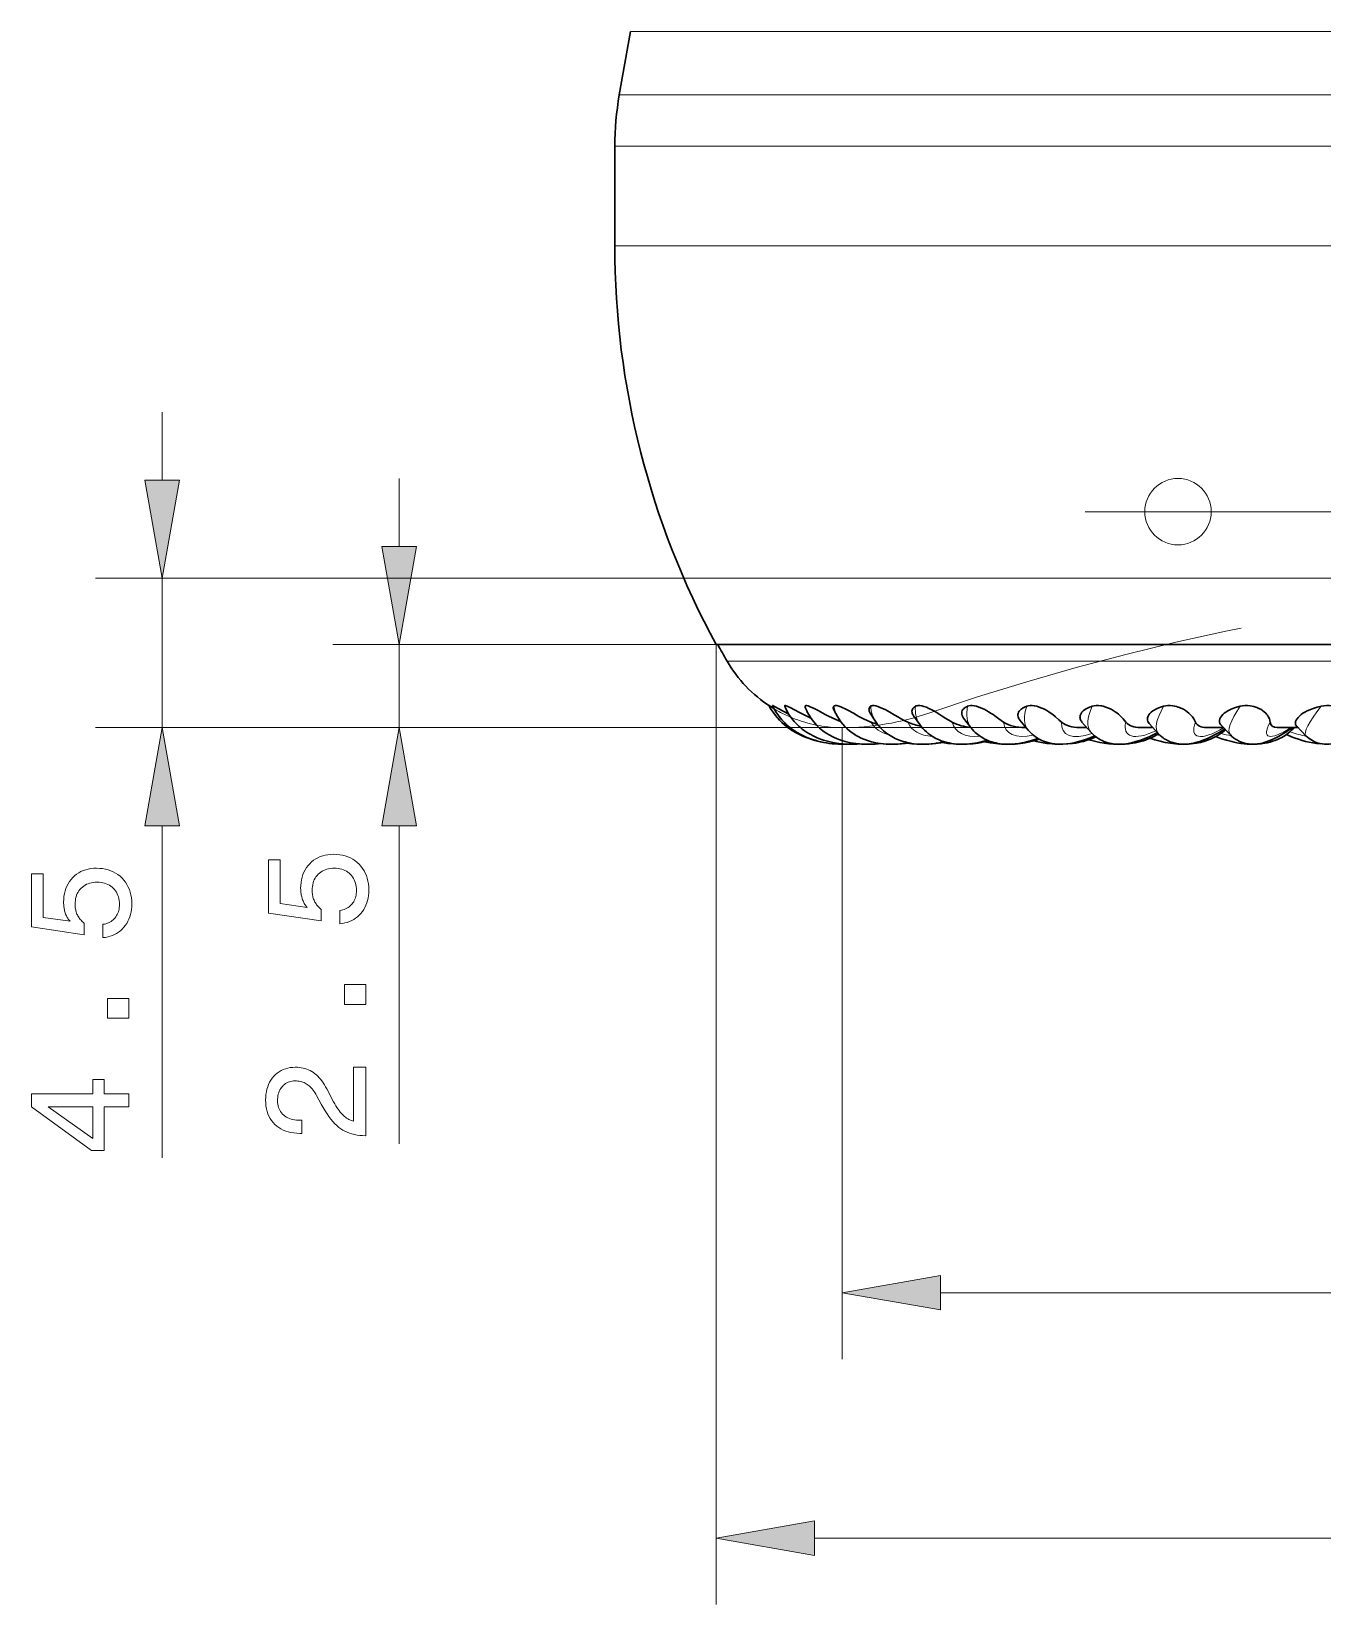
# Model space of a CAD drawing. Extents: x 0 to 420, y 0 to 594.
# Drawn here: x 221.37 to 260.23, y 239.32 to 286.67 of the extents above; entities that cross this region are included whole.
import ezdxf

# ---------------------------------------------------------------- set-up
doc = ezdxf.new("R2010")
doc.units = 0
doc.linetypes.add('DASHDOT', pattern=[18.5, 12, -3, 0.5, -3])
doc.linetypes.add('DASHED', pattern=[15, 12, -3])

msp = doc.modelspace()

# ---------------------------------------------------------------- linework, layer by layer
at = {"lineweight": 30, "ltscale": 0.048477}
msp.add_line((239.4, 286.67), (239.067, 284.76), dxfattribs=at)
at = {"lineweight": 13}
for p, q in [((288.64, 286.67), (239.4, 286.67)), ((288.8, 284.76), (239.067, 284.76)), ((288.864, 283.215), (238.933, 283.215)), ((288.864, 280.215), (238.933, 280.215)), ((272.683, 270.215), (223.306, 270.215)), ((241.983, 268.215), (241.983, 239.32)), ((287.243, 267.715), (242.314, 267.715)), ((251.275, 265.715), (223.306, 265.715)), ((251.275, 265.715), (230.441, 265.715)), ((248.733, 248.707), (296.634, 248.707)), ((244.938, 241.32), (300.429, 241.32))]:
    msp.add_line(p, q, dxfattribs=at)
at = {"lineweight": 30, "ltscale": 0.075}
msp.add_line((238.933, 280.215), (238.933, 283.215), dxfattribs=at)
at = {"lineweight": 13, "ltscale": 0.05114}
for p, q in [((225.306, 273.169), (225.306, 275.215)), ((232.441, 271.169), (232.441, 273.215))]:
    msp.add_line(p, q, dxfattribs=at)
at = {"linetype": 'DASHDOT', "lineweight": 13}
msp.add_line((253.086, 272.215), (291.764, 272.215), dxfattribs=at)
at = {"lineweight": 13, "ltscale": 0.1125}
msp.add_line((225.306, 265.715), (225.306, 270.215), dxfattribs=at)
at = {"lineweight": 13, "ltscale": 0.288544}
msp.add_line((241.983, 268.215), (230.441, 268.215), dxfattribs=at)
at = {"lineweight": 13, "ltscale": 0.0625}
msp.add_line((232.441, 265.715), (232.441, 268.215), dxfattribs=at)
at = {"lineweight": 30}
msp.add_line((287.401, 268.215), (241.983, 268.215), dxfattribs=at)
at = {"lineweight": 30, "ltscale": 0.003645}
msp.add_line((243.604, 266.357), (243.728, 266.281), dxfattribs=at)
at = {"lineweight": 30, "ltscale": 0.002672}
msp.add_line((244.718, 266.205), (244.671, 266.302), dxfattribs=at)
at = {"lineweight": 30, "ltscale": 0.005105}
msp.add_line((245.632, 266.049), (245.532, 266.227), dxfattribs=at)
at = {"lineweight": 30, "ltscale": 0.006904}
msp.add_line((246.768, 265.917), (246.619, 266.15), dxfattribs=at)
at = {"lineweight": 13, "ltscale": 0.475209}
msp.add_line((245.778, 265.715), (245.778, 246.707), dxfattribs=at)
at = {"lineweight": 30, "ltscale": 0.008216}
msp.add_line((248.113, 265.806), (247.923, 266.074), dxfattribs=at)
at = {"lineweight": 30, "ltscale": 0.009134}
msp.add_line((249.653, 265.715), (249.429, 266.004), dxfattribs=at)
at = {"lineweight": 30, "ltscale": 0.00189}
msp.add_line((249.653, 265.715), (249.701, 265.656), dxfattribs=at)
at = {"lineweight": 30, "ltscale": 0.009753}
msp.add_line((251.374, 265.64), (251.125, 265.94), dxfattribs=at)
at = {"lineweight": 30, "ltscale": 0.000885773}
msp.add_line((251.311, 265.715), (251.275, 265.715), dxfattribs=at)
at = {"lineweight": 30, "ltscale": 0.0055}
msp.add_line((253.141, 265.715), (252.921, 265.715), dxfattribs=at)
at = {"lineweight": 30, "ltscale": 0.010129}
msp.add_line((253.26, 265.58), (252.993, 265.884), dxfattribs=at)
at = {"lineweight": 30, "ltscale": 0.009494}
msp.add_line((255.126, 265.715), (254.746, 265.715), dxfattribs=at)
at = {"lineweight": 30, "ltscale": 0.010313}
msp.add_line((255.295, 265.533), (255.015, 265.836), dxfattribs=at)
at = {"lineweight": 30, "ltscale": 0.012954}
msp.add_line((257.252, 265.715), (256.734, 265.715), dxfattribs=at)
at = {"lineweight": 30, "ltscale": 0.010342}
msp.add_line((257.459, 265.497), (257.174, 265.797), dxfattribs=at)
at = {"lineweight": 30, "ltscale": 0.015777}
msp.add_line((259.497, 265.715), (258.866, 265.715), dxfattribs=at)
at = {"lineweight": 30, "ltscale": 0.002924}
msp.add_line((259.497, 265.715), (259.38, 265.715), dxfattribs=at)
at = {"lineweight": 30, "ltscale": 0.010237}
msp.add_line((259.735, 265.472), (259.449, 265.765), dxfattribs=at)
at = {"lineweight": 30, "ltscale": 0.000507502}
msp.add_line((257.025, 265.445), (257.043, 265.438), dxfattribs=at)
at = {"lineweight": 30, "ltscale": 0.004198}
msp.add_line((259.147, 265.508), (259.302, 265.442), dxfattribs=at)
at = {"lineweight": 13, "ltscale": 0.249814}
msp.add_line((225.306, 252.768), (225.306, 262.761), dxfattribs=at)
at = {"lineweight": 13, "ltscale": 0.239351}
msp.add_line((232.441, 253.187), (232.441, 262.761), dxfattribs=at)
at = {"lineweight": 13}
for points in [[(224.786, 273.169), (225.306, 270.215), (225.827, 273.169)], [(231.92, 271.169), (232.441, 268.215), (232.962, 271.169)], [(225.827, 262.761), (225.306, 265.715), (224.786, 262.761)], [(232.962, 262.761), (232.441, 265.715), (231.92, 262.761)], [(230.659, 259.813), (230.659, 260.213), (230.705, 260.222), (230.749, 260.232), (230.79, 260.246), (230.83, 260.262), (230.868, 260.28), (230.903, 260.301), (230.937, 260.324), (230.968, 260.349), (230.998, 260.378), (231.025, 260.408), (231.05, 260.441), (231.072, 260.475), (231.092, 260.512), (231.109, 260.55), (231.124, 260.589), (231.136, 260.631), (231.145, 260.674), (231.151, 260.719), (231.155, 260.766), (231.157, 260.814), (231.155, 260.873), (231.149, 260.93), (231.14, 260.984), (231.127, 261.036), (231.111, 261.086), (231.091, 261.133), (231.067, 261.178), (231.039, 261.221), (231.008, 261.261), (230.973, 261.299), (230.935, 261.334), (230.895, 261.365), (230.853, 261.392), (230.808, 261.416), (230.761, 261.437), (230.711, 261.453), (230.66, 261.466), (230.606, 261.475), (230.549, 261.481), (230.491, 261.482), (230.431, 261.481), (230.373, 261.475), (230.318, 261.466), (230.266, 261.453), (230.216, 261.437), (230.168, 261.417), (230.124, 261.394), (230.081, 261.366), (230.041, 261.336), (230.004, 261.301), (229.969, 261.264), (229.938, 261.224), (229.911, 261.181), (229.887, 261.136), (229.868, 261.089), (229.851, 261.039), (229.839, 260.986), (229.829, 260.931), (229.824, 260.874), (229.822, 260.814), (229.823, 260.779), (229.825, 260.745), (229.828, 260.712), (229.833, 260.679), (229.84, 260.647), (229.847, 260.615), (229.856, 260.584), (229.867, 260.554), (229.879, 260.524), (229.892, 260.495), (229.906, 260.466), (229.922, 260.438), (229.94, 260.411), (229.958, 260.385), (229.978, 260.359), (230, 260.335), (230.022, 260.311), (230.046, 260.287), (230.072, 260.265), (230.098, 260.243), (230.098, 259.899), (228.509, 260.135), (228.509, 261.737), (228.863, 261.737), (228.863, 260.424), (229.67, 260.304), (229.652, 260.326), (229.634, 260.348), (229.618, 260.372), (229.602, 260.396), (229.587, 260.421), (229.573, 260.447), (229.56, 260.474), (229.548, 260.501), (229.536, 260.529), (229.526, 260.558), (229.517, 260.587), (229.508, 260.618), (229.501, 260.648), (229.494, 260.679), (229.489, 260.711), (229.484, 260.743), (229.481, 260.776), (229.478, 260.809), (229.477, 260.843), (229.476, 260.877), (229.479, 260.968), (229.487, 261.055), (229.501, 261.138), (229.52, 261.218), (229.545, 261.294), (229.575, 261.366), (229.611, 261.435), (229.652, 261.501), (229.698, 261.562), (229.751, 261.62), (229.807, 261.674), (229.867, 261.722), (229.93, 261.764), (229.997, 261.801), (230.067, 261.832), (230.141, 261.857), (230.218, 261.877), (230.298, 261.891), (230.382, 261.899), (230.469, 261.902), (230.562, 261.899), (230.651, 261.89), (230.737, 261.875), (230.819, 261.854), (230.897, 261.827), (230.972, 261.794), (231.043, 261.756), (231.11, 261.711), (231.174, 261.66), (231.235, 261.604), (231.29, 261.542), (231.34, 261.477), (231.384, 261.408), (231.422, 261.336), (231.454, 261.26), (231.481, 261.181), (231.501, 261.098), (231.516, 261.011), (231.525, 260.921), (231.528, 260.827), (231.525, 260.743), (231.518, 260.663), (231.506, 260.585), (231.489, 260.511), (231.468, 260.439), (231.442, 260.37), (231.411, 260.304), (231.375, 260.241), (231.334, 260.181), (231.288, 260.124), (231.239, 260.07), (231.187, 260.022), (231.131, 259.978), (231.073, 259.94), (231.012, 259.906), (230.947, 259.878), (230.88, 259.854), (230.809, 259.835), (230.736, 259.821)], [(223.524, 259.394), (223.524, 259.795), (223.57, 259.803), (223.614, 259.814), (223.656, 259.827), (223.695, 259.843), (223.733, 259.861), (223.768, 259.882), (223.802, 259.905), (223.833, 259.931), (223.863, 259.959), (223.89, 259.99), (223.915, 260.022), (223.938, 260.057), (223.957, 260.093), (223.974, 260.131), (223.989, 260.171), (224.001, 260.212), (224.01, 260.255), (224.017, 260.3), (224.021, 260.347), (224.022, 260.396), (224.02, 260.455), (224.015, 260.511), (224.005, 260.566), (223.993, 260.618), (223.976, 260.667), (223.956, 260.715), (223.932, 260.76), (223.904, 260.802), (223.873, 260.843), (223.838, 260.88), (223.801, 260.915), (223.76, 260.946), (223.718, 260.974), (223.673, 260.998), (223.626, 261.018), (223.577, 261.034), (223.525, 261.047), (223.471, 261.056), (223.414, 261.062), (223.356, 261.064), (223.296, 261.062), (223.238, 261.057), (223.183, 261.047), (223.131, 261.035), (223.081, 261.018), (223.034, 260.999), (222.989, 260.975), (222.946, 260.948), (222.906, 260.917), (222.869, 260.883), (222.834, 260.845), (222.803, 260.805), (222.776, 260.763), (222.753, 260.718), (222.733, 260.67), (222.716, 260.62), (222.704, 260.568), (222.695, 260.513), (222.689, 260.455), (222.687, 260.396), (222.688, 260.361), (222.69, 260.327), (222.694, 260.293), (222.698, 260.26), (222.705, 260.228), (222.712, 260.197), (222.721, 260.166), (222.732, 260.135), (222.744, 260.105), (222.757, 260.076), (222.772, 260.048), (222.787, 260.02), (222.805, 259.993), (222.823, 259.966), (222.843, 259.941), (222.865, 259.916), (222.887, 259.892), (222.911, 259.869), (222.937, 259.846), (222.964, 259.824), (222.964, 259.481), (221.374, 259.717), (221.374, 261.319), (221.728, 261.319), (221.728, 260.005), (222.536, 259.885), (222.517, 259.907), (222.499, 259.93), (222.483, 259.953), (222.467, 259.978), (222.452, 260.003), (222.438, 260.028), (222.425, 260.055), (222.413, 260.082), (222.402, 260.11), (222.391, 260.139), (222.382, 260.169), (222.373, 260.199), (222.366, 260.23), (222.359, 260.261), (222.354, 260.292), (222.35, 260.325), (222.346, 260.357), (222.344, 260.391), (222.342, 260.424), (222.342, 260.459), (222.344, 260.549), (222.353, 260.636), (222.366, 260.72), (222.385, 260.799), (222.41, 260.875), (222.44, 260.948), (222.476, 261.017), (222.517, 261.082), (222.564, 261.144), (222.616, 261.202), (222.672, 261.255), (222.732, 261.303), (222.795, 261.345), (222.862, 261.382), (222.932, 261.413), (223.006, 261.438), (223.083, 261.458), (223.163, 261.472), (223.247, 261.481), (223.335, 261.483), (223.427, 261.48), (223.516, 261.471), (223.602, 261.456), (223.684, 261.436), (223.762, 261.409), (223.837, 261.376), (223.908, 261.337), (223.975, 261.292), (224.039, 261.242), (224.1, 261.185), (224.156, 261.124), (224.205, 261.059), (224.249, 260.99), (224.287, 260.918), (224.32, 260.842), (224.346, 260.762), (224.367, 260.679), (224.381, 260.592), (224.39, 260.502), (224.393, 260.408), (224.391, 260.325), (224.383, 260.244), (224.371, 260.167), (224.355, 260.092), (224.333, 260.021), (224.307, 259.952), (224.276, 259.886), (224.24, 259.823), (224.199, 259.762), (224.154, 259.705), (224.104, 259.652), (224.052, 259.603), (223.996, 259.56), (223.938, 259.521), (223.877, 259.488), (223.812, 259.459), (223.745, 259.435), (223.674, 259.417), (223.601, 259.403)], [(231.441, 257.386), (230.798, 257.386), (230.798, 257.983), (231.441, 257.983)], [(224.306, 256.968), (223.663, 256.968), (223.663, 257.564), (224.306, 257.564)], [(231.441, 253.433), (231.429, 253.433), (231.341, 253.435), (231.257, 253.441), (231.175, 253.452), (231.096, 253.466), (231.02, 253.485), (230.948, 253.508), (230.878, 253.534), (230.811, 253.565), (230.747, 253.601), (230.686, 253.64), (230.626, 253.684), (230.566, 253.736), (230.507, 253.794), (230.448, 253.858), (230.389, 253.93), (230.329, 254.008), (230.27, 254.092), (230.212, 254.184), (230.153, 254.281), (230.094, 254.386), (229.955, 254.641), (229.93, 254.686), (229.904, 254.728), (229.878, 254.768), (229.851, 254.805), (229.823, 254.84), (229.795, 254.872), (229.766, 254.902), (229.736, 254.929), (229.706, 254.954), (229.676, 254.976), (229.644, 254.996), (229.612, 255.014), (229.578, 255.03), (229.543, 255.044), (229.507, 255.055), (229.47, 255.065), (229.432, 255.072), (229.393, 255.078), (229.353, 255.081), (229.312, 255.082), (229.265, 255.08), (229.22, 255.075), (229.177, 255.067), (229.136, 255.056), (229.097, 255.041), (229.059, 255.023), (229.023, 255.002), (228.99, 254.977), (228.957, 254.949), (228.927, 254.918), (228.899, 254.885), (228.875, 254.849), (228.853, 254.81), (228.833, 254.77), (228.817, 254.727), (228.804, 254.682), (228.794, 254.635), (228.787, 254.586), (228.782, 254.535), (228.781, 254.481), (228.783, 254.428), (228.788, 254.377), (228.797, 254.328), (228.81, 254.282), (228.827, 254.238), (228.848, 254.196), (228.872, 254.157), (228.899, 254.119), (228.931, 254.084), (228.966, 254.052), (229.005, 254.022), (229.046, 253.995), (229.09, 253.972), (229.137, 253.951), (229.187, 253.934), (229.239, 253.92), (229.294, 253.909), (229.352, 253.901), (229.413, 253.896), (229.476, 253.895), (229.512, 253.895), (229.512, 253.503), (229.451, 253.503), (229.358, 253.505), (229.269, 253.514), (229.184, 253.527), (229.103, 253.546), (229.026, 253.57), (228.953, 253.6), (228.884, 253.635), (228.818, 253.675), (228.757, 253.721), (228.7, 253.773), (228.647, 253.828), (228.6, 253.888), (228.558, 253.952), (228.522, 254.019), (228.492, 254.09), (228.467, 254.165), (228.447, 254.244), (228.433, 254.327), (228.425, 254.414), (228.422, 254.504), (228.425, 254.591), (228.432, 254.674), (228.445, 254.755), (228.462, 254.831), (228.484, 254.904), (228.511, 254.974), (228.543, 255.041), (228.58, 255.104), (228.622, 255.164), (228.669, 255.22), (228.72, 255.272), (228.774, 255.318), (228.831, 255.359), (228.891, 255.395), (228.954, 255.425), (229.02, 255.449), (229.09, 255.468), (229.162, 255.482), (229.238, 255.49), (229.316, 255.493), (229.377, 255.491), (229.437, 255.486), (229.495, 255.478), (229.552, 255.467), (229.607, 255.453), (229.66, 255.435), (229.712, 255.414), (229.763, 255.39), (229.812, 255.363), (229.859, 255.333), (229.905, 255.299), (229.95, 255.262), (229.993, 255.221), (230.036, 255.178), (230.077, 255.13), (230.116, 255.08), (230.155, 255.026), (230.192, 254.968), (230.228, 254.908), (230.263, 254.844), (230.391, 254.591), (230.429, 254.521), (230.465, 254.455), (230.501, 254.393), (230.536, 254.335), (230.57, 254.281), (230.604, 254.231), (230.637, 254.186), (230.669, 254.144), (230.7, 254.106), (230.731, 254.073), (230.762, 254.043), (230.793, 254.014), (230.825, 253.988), (230.858, 253.964), (230.892, 253.943), (230.926, 253.923), (230.961, 253.905), (230.997, 253.89), (231.033, 253.877), (231.07, 253.865), (231.07, 255.493), (231.441, 255.493)], [(224.306, 254.305), (223.564, 254.305), (223.564, 252.987), (223.185, 252.987), (221.374, 254.301), (221.374, 254.693), (223.219, 254.693), (223.219, 255.121), (223.564, 255.121), (223.564, 254.693), (224.306, 254.693)], [(223.219, 253.35), (223.219, 254.305), (221.876, 254.305)], [(248.733, 249.228), (245.778, 248.707), (248.733, 248.186)], [(244.938, 241.841), (241.983, 241.32), (244.938, 240.799)]]:
    msp.add_lwpolyline(points, close=True, dxfattribs=at)
at = {"lineweight": 30}
for points in [[(243.571, 266.38), (243.629, 266.276), (243.694, 266.176), (243.764, 266.083), (243.827, 266.008), (243.894, 265.936), (243.964, 265.867), (244.037, 265.803), (244.112, 265.742), (244.191, 265.684), (244.272, 265.63), (244.374, 265.569), (244.492, 265.506), (244.614, 265.449)], [(243.681, 266.375), (243.68, 266.377), (243.68, 266.378), (243.681, 266.379), (243.681, 266.379), (243.683, 266.38), (243.684, 266.38), (243.69, 266.378), (243.721, 266.365), (243.761, 266.344), (243.871, 266.283), (243.999, 266.212), (244.169, 266.124)], [(243.681, 266.375), (243.723, 266.29), (243.766, 266.215), (243.8, 266.16), (243.836, 266.106), (243.875, 266.054), (243.915, 266.003), (243.959, 265.952), (244.005, 265.902), (244.049, 265.857), (244.094, 265.814), (244.141, 265.772), (244.19, 265.732), (244.244, 265.689), (244.3, 265.649), (244.369, 265.602), (244.441, 265.558), (244.514, 265.517), (244.589, 265.479), (244.634, 265.458)], [(244.047, 266.36), (244.045, 266.366), (244.044, 266.371), (244.046, 266.375), (244.049, 266.378), (244.053, 266.379), (244.06, 266.38), (244.074, 266.378), (244.091, 266.372), (244.121, 266.361), (244.157, 266.345), (244.214, 266.317), (244.341, 266.25), (244.487, 266.171), (244.674, 266.076), (244.834, 266.002)], [(244.047, 266.36), (244.082, 266.281), (244.126, 266.195), (244.175, 266.113), (244.232, 266.028), (244.295, 265.946), (244.333, 265.902), (244.373, 265.858), (244.42, 265.809), (244.47, 265.762), (244.522, 265.717), (244.575, 265.674), (244.643, 265.623), (244.705, 265.581), (244.768, 265.542), (244.833, 265.504), (244.899, 265.469)], [(244.659, 266.357), (244.662, 266.368), (244.67, 266.375), (244.683, 266.379), (244.697, 266.38), (244.713, 266.378), (244.75, 266.369), (244.796, 266.352), (244.832, 266.336), (244.913, 266.298), (245.051, 266.226), (245.263, 266.113), (245.366, 266.06), (245.477, 266.006), (245.583, 265.958), (245.729, 265.897)], [(245.523, 266.357), (245.514, 266.34), (245.509, 266.32), (245.508, 266.299), (245.511, 266.283), (245.515, 266.266), (245.522, 266.247), (245.532, 266.227)], [(245.523, 266.357), (245.534, 266.368), (245.551, 266.376), (245.573, 266.379), (245.591, 266.379), (245.613, 266.377), (245.641, 266.371), (245.674, 266.362), (245.733, 266.34), (245.798, 266.312), (245.845, 266.29), (245.942, 266.24), (246.115, 266.146), (246.282, 266.055), (246.436, 265.975), (246.509, 265.94), (246.643, 265.882)], [(246.633, 266.357), (246.613, 266.338), (246.598, 266.316), (246.588, 266.293), (246.583, 266.267), (246.584, 266.243), (246.589, 266.217), (246.598, 266.191), (246.607, 266.171), (246.619, 266.15)], [(246.633, 266.357), (246.65, 266.367), (246.67, 266.375), (246.694, 266.379), (246.716, 266.38), (246.739, 266.378), (246.793, 266.369), (246.853, 266.352), (246.922, 266.326), (246.992, 266.295), (247.067, 266.258), (247.14, 266.219), (247.209, 266.181), (247.342, 266.104), (247.472, 266.029), (247.534, 265.994), (247.646, 265.933), (247.752, 265.882)], [(247.98, 266.357), (247.959, 266.345), (247.94, 266.331), (247.919, 266.311), (247.902, 266.29), (247.889, 266.267), (247.878, 266.238), (247.875, 266.207), (247.878, 266.175), (247.887, 266.142), (247.902, 266.108), (247.923, 266.074)], [(247.98, 266.357), (248.002, 266.367), (248.029, 266.375), (248.059, 266.379), (248.084, 266.38), (248.111, 266.378), (248.171, 266.37), (248.238, 266.352), (248.31, 266.327), (248.383, 266.295), (248.458, 266.258), (248.531, 266.219), (248.6, 266.179), (248.665, 266.14), (248.786, 266.064), (248.896, 265.994), (248.984, 265.94), (249.086, 265.882)], [(249.55, 266.357), (249.521, 266.344), (249.494, 266.329), (249.462, 266.308), (249.434, 266.285), (249.412, 266.26), (249.391, 266.228), (249.379, 266.193), (249.373, 266.158), (249.375, 266.121), (249.385, 266.084), (249.403, 266.044), (249.429, 266.004)], [(249.55, 266.357), (249.59, 266.37), (249.638, 266.378), (249.692, 266.379), (249.751, 266.373), (249.82, 266.359), (249.893, 266.336), (249.969, 266.306), (250.045, 266.271), (250.116, 266.233), (250.183, 266.194), (250.265, 266.141), (250.316, 266.107), (250.408, 266.042), (250.491, 265.982), (250.565, 265.928), (250.634, 265.882)], [(251.329, 266.357), (251.265, 266.331), (251.208, 266.302), (251.183, 266.286), (251.16, 266.269), (251.128, 266.24), (251.103, 266.209), (251.083, 266.176), (251.071, 266.142), (251.065, 266.108), (251.065, 266.076), (251.07, 266.044), (251.08, 266.012), (251.096, 265.981)], [(251.329, 266.357), (251.378, 266.37), (251.432, 266.378), (251.493, 266.379), (251.558, 266.373), (251.632, 266.359), (251.708, 266.336), (251.786, 266.306), (251.862, 266.27), (251.931, 266.233), (251.994, 266.193), (252.071, 266.141), (252.117, 266.106), (252.199, 266.04), (252.298, 265.953), (252.382, 265.882)], [(253.302, 266.357), (253.258, 266.343), (253.216, 266.328), (253.164, 266.305), (253.116, 266.281), (253.074, 266.254), (253.03, 266.22), (252.993, 266.183), (252.965, 266.145), (252.955, 266.125), (252.946, 266.105), (252.939, 266.085), (252.935, 266.065), (252.932, 266.037), (252.934, 266.009), (252.939, 265.981)], [(253.302, 266.357), (253.358, 266.37), (253.42, 266.378), (253.486, 266.379), (253.557, 266.373), (253.596, 266.367), (253.635, 266.359), (253.714, 266.336), (253.793, 266.306), (253.868, 266.269), (253.934, 266.232), (253.994, 266.193), (254.044, 266.156), (254.089, 266.119), (254.134, 266.078), (254.174, 266.039), (254.229, 265.98), (254.274, 265.927), (254.313, 265.882)], [(255.45, 266.357), (255.352, 266.328), (255.305, 266.311), (255.26, 266.293), (255.22, 266.274), (255.183, 266.255), (255.127, 266.22), (255.079, 266.183), (255.038, 266.145), (255.006, 266.105), (254.983, 266.064), (254.972, 266.036), (254.965, 266.009), (254.961, 265.981)], [(255.45, 266.357), (255.513, 266.37), (255.581, 266.378), (255.654, 266.379), (255.729, 266.373), (255.783, 266.364), (255.837, 266.352), (255.891, 266.336), (255.932, 266.321), (255.971, 266.305), (256.045, 266.268), (256.108, 266.231), (256.163, 266.191), (256.211, 266.152), (256.243, 266.122), (256.271, 266.093), (256.317, 266.038), (256.357, 265.979), (256.378, 265.944), (256.411, 265.882)], [(257.755, 266.357), (257.642, 266.327), (257.587, 266.31), (257.535, 266.291), (257.488, 266.272), (257.443, 266.252), (257.379, 266.218), (257.322, 266.183), (257.272, 266.146), (257.229, 266.107), (257.192, 266.065), (257.163, 266.023), (257.144, 265.981)], [(257.755, 266.357), (257.824, 266.37), (257.898, 266.378), (257.975, 266.379), (258.055, 266.373), (258.111, 266.364), (258.167, 266.352), (258.222, 266.335), (258.261, 266.321), (258.299, 266.305), (258.338, 266.286), (258.373, 266.267), (258.431, 266.229), (258.482, 266.19), (258.524, 266.15), (258.55, 266.121), (258.573, 266.092), (258.591, 266.063), (258.607, 266.036), (258.622, 266.006), (258.633, 265.978), (258.644, 265.943), (258.649, 265.921), (258.656, 265.882)], [(260.194, 266.357), (260.071, 266.327), (259.955, 266.292), (259.9, 266.273), (259.848, 266.252), (259.774, 266.219), (259.706, 266.183), (259.644, 266.146), (259.59, 266.107), (259.541, 266.065), (259.5, 266.023), (259.467, 265.981)], [(260.194, 266.357), (260.27, 266.37), (260.349, 266.378), (260.43, 266.379), (260.513, 266.373), (260.571, 266.364), (260.628, 266.351), (260.683, 266.335), (260.736, 266.315), (260.785, 266.291), (260.83, 266.266), (260.879, 266.232), (260.921, 266.196), (260.955, 266.16), (260.982, 266.125), (260.996, 266.101), (261.008, 266.078), (261.024, 266.035), (261.031, 266.005), (261.035, 265.977), (261.036, 265.942), (261.033, 265.911), (261.029, 265.882)], [(249.701, 265.656), (249.741, 265.613), (249.783, 265.572), (249.82, 265.538), (249.859, 265.506), (249.937, 265.449), (249.975, 265.424), (250.049, 265.382), (250.124, 265.345), (250.204, 265.312), (250.282, 265.285), (250.342, 265.268), (250.403, 265.253), (250.465, 265.241), (250.528, 265.231), (250.61, 265.222), (250.684, 265.217), (250.752, 265.215), (250.82, 265.216), (250.891, 265.219), (250.986, 265.227), (251.088, 265.24), (251.179, 265.255), (251.251, 265.27), (251.393, 265.305), (251.47, 265.327), (251.571, 265.359), (251.665, 265.392)], [(251.374, 265.64), (251.433, 265.574), (251.496, 265.514), (251.543, 265.475), (251.59, 265.44), (251.64, 265.406), (251.683, 265.381), (251.726, 265.358), (251.806, 265.32), (251.861, 265.298), (251.932, 265.274), (252.004, 265.255), (252.096, 265.236), (252.176, 265.224), (252.231, 265.219), (252.293, 265.216), (252.354, 265.215), (252.415, 265.216), (252.526, 265.224), (252.642, 265.239), (252.754, 265.259), (252.856, 265.283), (252.967, 265.314), (253.104, 265.359), (253.239, 265.411), (253.374, 265.468)], [(255.036, 265.394), (255.19, 265.345), (255.344, 265.304), (255.5, 265.27), (255.652, 265.244), (255.729, 265.234), (255.81, 265.226), (255.889, 265.22), (255.967, 265.216), (256.044, 265.215), (256.122, 265.216), (256.199, 265.219), (256.278, 265.225), (256.355, 265.234), (256.433, 265.245), (256.502, 265.258), (256.564, 265.271), (256.627, 265.287), (256.689, 265.305), (256.804, 265.344), (256.866, 265.369), (256.926, 265.396), (256.986, 265.425), (257.041, 265.455), (257.091, 265.484), (257.182, 265.546), (257.226, 265.579), (257.27, 265.613), (257.313, 265.651)], [(255.295, 265.533), (255.345, 265.482), (255.399, 265.435), (255.435, 265.408), (255.472, 265.382), (255.517, 265.354), (255.583, 265.319), (255.651, 265.289), (255.724, 265.263), (255.798, 265.243), (255.847, 265.233), (255.906, 265.224), (255.964, 265.218), (256.014, 265.216), (256.064, 265.215), (256.163, 265.22), (256.224, 265.227), (256.284, 265.236), (256.343, 265.247), (256.422, 265.266), (256.486, 265.284), (256.545, 265.302), (256.662, 265.345), (256.776, 265.393), (256.89, 265.447), (257.004, 265.506), (257.118, 265.57), (257.233, 265.639), (257.29, 265.675)], [(257.043, 265.438), (257.195, 265.383), (257.347, 265.335), (257.501, 265.294), (257.577, 265.277), (257.655, 265.261), (257.77, 265.242), (257.876, 265.229), (257.961, 265.221), (258.038, 265.217), (258.116, 265.215), (258.194, 265.216), (258.264, 265.219), (258.384, 265.229), (258.491, 265.244), (258.58, 265.262), (258.656, 265.281), (258.733, 265.303), (258.813, 265.331), (258.879, 265.358), (258.936, 265.384), (259.005, 265.419), (259.056, 265.449), (259.107, 265.481), (259.161, 265.518), (259.201, 265.548), (259.248, 265.587), (259.293, 265.626), (259.335, 265.667), (259.38, 265.715)], [(257.459, 265.497), (257.507, 265.45), (257.559, 265.407), (257.614, 265.368), (257.671, 265.333), (257.733, 265.302), (257.794, 265.276), (257.851, 265.257), (257.928, 265.237), (258.008, 265.223), (258.083, 265.216), (258.169, 265.216), (258.231, 265.219), (258.275, 265.224), (258.363, 265.238), (258.428, 265.252), (258.481, 265.267), (258.541, 265.286), (258.622, 265.315), (258.695, 265.345), (258.804, 265.395), (258.908, 265.449), (259.012, 265.508), (259.161, 265.6), (259.289, 265.685), (259.332, 265.715)], [(259.467, 265.981), (259.441, 265.937), (259.431, 265.916), (259.424, 265.895), (259.419, 265.876), (259.417, 265.857), (259.418, 265.83), (259.423, 265.806), (259.434, 265.784), (259.449, 265.765)], [(259.735, 265.472), (259.78, 265.429), (259.827, 265.39), (259.878, 265.355), (259.93, 265.323), (259.977, 265.299), (260.042, 265.271), (260.105, 265.25), (260.166, 265.235), (260.231, 265.223), (260.295, 265.217), (260.365, 265.215), (260.432, 265.218), (260.501, 265.226), (260.578, 265.241), (260.625, 265.253), (260.713, 265.281), (260.805, 265.318), (260.9, 265.363), (260.988, 265.411), (261.076, 265.463), (261.209, 265.55), (261.345, 265.645), (261.439, 265.714)], [(244.614, 265.449), (244.696, 265.416), (244.779, 265.385), (244.864, 265.356), (244.948, 265.331), (245.031, 265.309), (245.117, 265.288), (245.209, 265.27), (245.299, 265.254), (245.388, 265.241), (245.478, 265.231), (245.568, 265.224), (245.658, 265.218), (245.749, 265.215), (245.84, 265.215), (245.931, 265.217)], [(244.634, 265.458), (244.714, 265.422), (244.795, 265.39), (244.878, 265.361), (244.962, 265.334), (245.047, 265.31), (245.132, 265.289), (245.219, 265.271), (245.306, 265.255), (245.394, 265.242), (245.482, 265.232), (245.571, 265.224), (245.66, 265.218), (245.749, 265.216), (245.839, 265.215), (245.929, 265.217)], [(244.899, 265.469), (244.961, 265.439), (245.025, 265.411), (245.12, 265.373), (245.213, 265.341), (245.294, 265.316), (245.375, 265.295), (245.458, 265.276), (245.542, 265.259), (245.68, 265.238), (245.808, 265.225), (245.88, 265.22), (245.968, 265.216), (246.054, 265.215), (246.14, 265.216), (246.226, 265.22), (246.312, 265.226)], [(245.407, 265.485), (245.472, 265.451), (245.537, 265.419), (245.604, 265.39), (245.709, 265.349), (245.791, 265.322), (245.87, 265.299), (245.95, 265.279), (246.03, 265.262), (246.11, 265.248), (246.19, 265.236), (246.274, 265.227), (246.357, 265.221), (246.44, 265.217), (246.523, 265.215), (246.606, 265.216), (246.689, 265.219), (246.773, 265.224), (246.856, 265.232), (246.942, 265.242)], [(246.151, 265.507), (246.213, 265.47), (246.272, 265.438), (246.332, 265.408), (246.393, 265.381), (246.458, 265.354), (246.539, 265.325), (246.654, 265.291), (246.713, 265.276), (246.787, 265.26), (246.906, 265.239), (247.015, 265.226), (247.104, 265.219), (247.186, 265.216), (247.268, 265.215), (247.352, 265.217), (247.434, 265.221), (247.517, 265.227), (247.6, 265.236), (247.683, 265.247), (247.766, 265.26)], [(247.122, 265.539), (247.17, 265.506), (247.219, 265.474), (247.269, 265.444), (247.322, 265.415), (247.372, 265.39), (247.423, 265.367), (247.52, 265.329), (247.607, 265.3), (247.667, 265.283), (247.727, 265.268), (247.794, 265.253), (247.861, 265.242), (247.929, 265.232), (248.048, 265.221), (248.131, 265.216), (248.21, 265.215), (248.29, 265.216), (248.384, 265.221), (248.491, 265.23), (248.602, 265.245), (248.686, 265.258), (248.765, 265.273), (248.845, 265.29)], [(248.309, 265.586), (248.364, 265.54), (248.421, 265.497), (248.465, 265.467), (248.511, 265.438), (248.593, 265.392), (248.626, 265.376), (248.692, 265.346), (248.756, 265.321), (248.823, 265.298), (248.907, 265.273), (248.992, 265.253), (249.07, 265.239), (249.15, 265.228), (249.227, 265.221), (249.305, 265.216), (249.382, 265.215), (249.461, 265.216), (249.534, 265.22), (249.606, 265.226), (249.684, 265.235), (249.768, 265.247), (249.845, 265.26), (249.921, 265.275), (249.998, 265.293), (250.15, 265.334)], [(248.791, 265.266), (248.957, 265.241), (249.124, 265.225), (249.207, 265.219), (249.291, 265.216), (249.374, 265.215), (249.457, 265.216), (249.54, 265.219), (249.623, 265.224), (249.705, 265.231), (249.787, 265.24), (249.87, 265.252), (249.963, 265.267), (250.046, 265.284), (250.117, 265.3), (250.188, 265.319)], [(250.066, 265.288), (250.233, 265.258), (250.316, 265.246), (250.4, 265.235), (250.483, 265.227), (250.567, 265.221), (250.65, 265.217), (250.734, 265.215), (250.817, 265.215), (250.9, 265.218), (250.983, 265.222), (251.065, 265.229), (251.147, 265.238), (251.284, 265.259), (251.417, 265.285), (251.547, 265.319), (251.627, 265.342), (251.705, 265.369)], [(251.541, 265.317), (251.629, 265.296), (251.78, 265.266), (251.937, 265.242), (252.098, 265.225), (252.178, 265.22), (252.258, 265.216), (252.338, 265.215), (252.419, 265.216), (252.566, 265.223), (252.709, 265.237), (252.804, 265.251), (252.889, 265.266), (252.966, 265.283), (253.042, 265.302), (253.118, 265.324), (253.214, 265.355), (253.303, 265.389), (253.413, 265.437)], [(253.203, 265.351), (253.367, 265.308), (253.534, 265.272), (253.658, 265.25), (253.803, 265.232), (253.947, 265.22), (254.032, 265.216), (254.114, 265.215), (254.197, 265.216), (254.292, 265.221), (254.407, 265.231), (254.516, 265.245), (254.602, 265.26), (254.683, 265.278), (254.763, 265.298), (254.844, 265.322), (254.905, 265.342), (254.967, 265.365), (255.03, 265.391), (255.092, 265.419), (255.152, 265.449), (255.245, 265.501), (255.294, 265.532)], [(253.26, 265.58), (253.322, 265.515), (253.374, 265.469), (253.438, 265.419), (253.503, 265.377), (253.55, 265.35), (253.598, 265.326), (253.654, 265.301), (253.741, 265.27), (253.822, 265.248), (253.878, 265.236), (253.937, 265.227), (254.017, 265.219), (254.072, 265.216), (254.126, 265.215), (254.182, 265.216), (254.252, 265.221), (254.321, 265.229), (254.384, 265.238), (254.446, 265.25), (254.51, 265.264), (254.589, 265.284), (254.686, 265.313), (254.764, 265.339), (254.889, 265.388), (255.017, 265.443), (255.152, 265.508), (255.263, 265.567)]]:
    msp.add_lwpolyline(points, dxfattribs=at)
at = {"lineweight": 13}
msp.add_circle((255.883, 272.215), 1, dxfattribs=at)
at = {"lineweight": 30}
for centre, radius, start, end in [((247.933, 283.215), 9, 170.1162, 180), ((264.065, 280.215), 25.132, 180, 208.5214), ((263.965, 280.215), 25, 208.6854, 210), ((245.778, 269.715), 4, 210, 237.0731), ((244.768, 266.354), 0.11, 178.2161, 208.2481), ((246.185, 266.924), 1.635, 206.0981, 241.6043), ((246.955, 266.798), 1.52, 209.5324, 238.1058), ((247.439, 267.844), 2.117, 247.9285, 253.613), ((247.952, 266.674), 1.405, 212.5802, 233.8172), ((248.484, 267.494), 1.771, 245.5852, 259.1743), ((249.177, 266.56), 1.304, 215.3328, 228.2982), ((249.755, 267.182), 1.463, 242.7569, 265.7018), ((251.362, 266.138), 0.308, 210.4621, 219.8377), ((253.172, 266.047), 0.242, 195.7358, 222.2783), ((255.156, 265.972), 0.195, 177.227, 224.0635), ((257.298, 265.911), 0.17, 155.6362, 222.6523), ((246.052, 268.749), 3.534, 268.0319, 274.1914), ((246.537, 268.768), 3.553, 266.0918, 276.1857), ((247.257, 268.731), 3.516, 264.1257, 278.6505), ((248.206, 268.638), 3.423, 262.0494, 281.3171), ((260.475, 268.242), 3.035, 247.2663, 264.1231)]:
    msp.add_arc(centre, radius, start, end, dxfattribs=at)
at = {"linetype": 'DASHED', "lineweight": 13}
for centre, radius, start, end in [((272.683, 195.535), 74.68, 90, 108.99037), ((245.785, 269.726), 4.013, 238.7501, 249.9174), ((245.778, 273.715), 8, 270, 288.9904), ((245.778, 269.715), 4, 249.9522, 270)]:
    msp.add_arc(centre, radius, start, end, dxfattribs=at)
at = {"lineweight": 13}
for centre, major_axis, ratio, start_param, end_param in [((247.198, 267.394), (2.48, 1.189), 0.620613, 3.046301, 3.14162), ((248.031, 267.394), (2.399, 1.345), 0.58559, 2.940354, 3.141635), ((249.088, 267.394), (2.32, 1.477), 0.545264, 2.841275, 3.141535), ((250.358, 267.394), (2.245, 1.588), 0.5, 2.748554, 3.141654), ((251.83, 267.394), (2.178, 1.679), 0.450208, 2.661525, 3.141528), ((253.492, 267.394), (2.118, 1.754), 0.396339, 2.579443, 3.141627), ((255.327, 267.394), (2.067, 1.814), 0.33888, 2.501549, 3.141552), ((257.319, 267.394), (2.025, 1.861), 0.278353, 2.427099, 3.14162), ((259.451, 267.394), (1.991, 1.897), 0.215304, 2.355376, 3.14155), ((261.702, 267.394), (1.967, 1.922), 0.150306, 2.2857, 3.141629), ((248.348, 266.828), (1.701, 0.953), 0.58559, 3.134496, 3.688675), ((249.448, 266.828), (1.645, 1.047), 0.545264, 3.035417, 3.795405), ((250.758, 266.828), (1.592, 1.126), 0.5, 2.942696, 3.857703), ((252.267, 266.828), (1.544, 1.191), 0.450208, 2.855667, 3.908589), ((253.96, 266.828), (1.502, 1.244), 0.396339, 2.773585, 3.959761), ((255.823, 266.828), (1.466, 1.286), 0.33888, 2.695691, 4.013432), ((257.839, 266.828), (1.436, 1.32), 0.278353, 2.621241, 4.058885), ((259.989, 266.828), (1.412, 1.345), 0.215304, 2.549518, 3.994473), ((254.886, 266.828), (1.673, -1.002), 0.566068, 5.246088, 5.301116), ((256.829, 266.828), (1.618, -1.088), 0.523225, 5.254211, 5.442914), ((258.916, 266.828), (1.568, -1.16), 0.475643, 5.255408, 5.572996)]:
    msp.add_ellipse(centre, major_axis=major_axis, ratio=ratio, start_param=start_param, end_param=end_param, dxfattribs=at)
at = {"lineweight": 30}
for centre, major_axis, ratio, start_param, end_param in [((253.343, 269.025), (-2.83, -3.049), 0.454914, 0.08068, 0.39954), ((255.236, 269.025), (-2.882, -3.119), 0.384366, 0.022393, 0.341252), ((257.287, 269.025), (-2.941, -3.177), 0.316251, 6.249181, 6.568041), ((259.477, 269.025), (-3.006, -3.223), 0.250637, 6.193957, 6.512816), ((261.787, 269.025), (-3.074, -3.259), 0.187563, 6.139452, 6.458311)]:
    msp.add_ellipse(centre, major_axis=major_axis, ratio=ratio, start_param=start_param, end_param=end_param, dxfattribs=at)
at = {"lineweight": 13}
for points in [[(224.786, 273.169), (225.306, 270.215), (224.786, 273.169), (225.827, 273.169)], [(231.92, 271.169), (232.441, 268.215), (231.92, 271.169), (232.962, 271.169)], [(225.827, 262.761), (225.306, 265.715), (225.827, 262.761), (224.786, 262.761)], [(232.962, 262.761), (232.441, 265.715), (232.962, 262.761), (231.92, 262.761)], [(248.733, 249.228), (245.778, 248.707), (248.733, 249.228), (248.733, 248.186)], [(244.938, 241.841), (241.983, 241.32), (244.938, 241.841), (244.938, 240.799)]]:
    msp.add_solid(points, dxfattribs=at)

doc.saveas('drawing.dxf')
